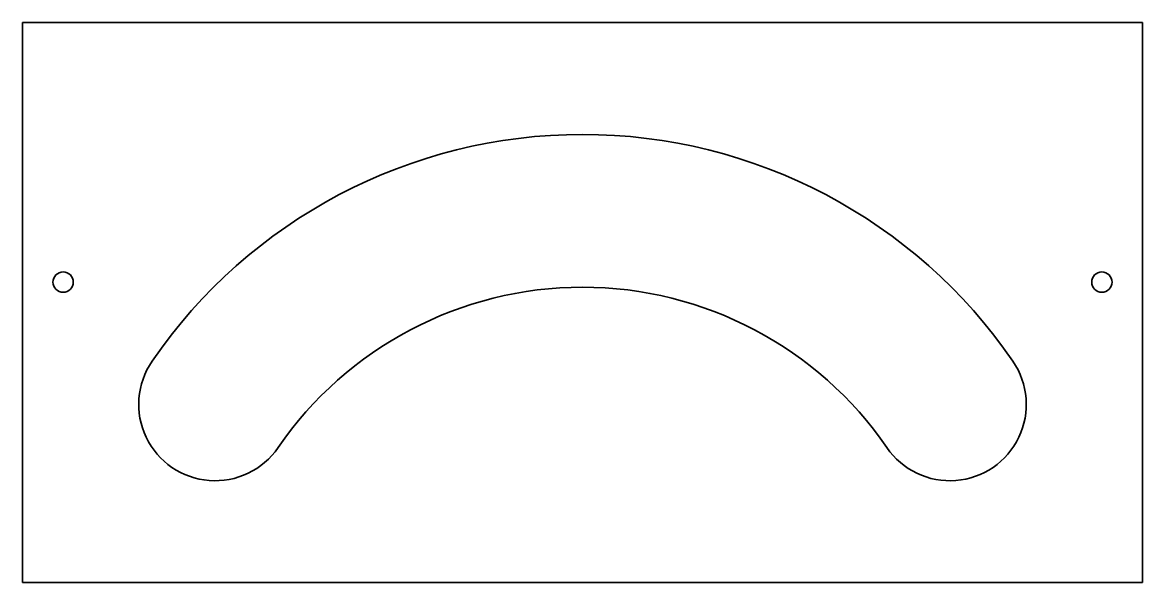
# Model space of a CAD drawing. Extents: x 304 to 524, y 366 to 476.
import ezdxf

# ---------------------------------------------------------------- set-up
doc = ezdxf.new("R2010")
doc.units = 0
doc.layers.get('0').update_dxf_attribs({"lineweight": 13})

# ---------------------------------------------------------------- blocks, each defined once
blk = doc.blocks.new('BLOCK13')
at = {"color": 7, "lineweight": 35}
for p, q in [((-55, 190), (-275, 190)), ((-275, 190), (-275, 80)), ((-55, 80), (-55, 190)), ((-275, 80), (-55, 80))]:
    blk.add_line(p, q, dxfattribs=at)
for centre in [(-267, 139), (-63, 139)]:
    blk.add_circle(centre, 2, dxfattribs=at)
for centre, radius, start, end in [((-165, 65.5), 102.5, 34.451907, 145.548093), ((-165, 65.5), 72.5, 34.451907, 145.548093), ((-237.152616, 115), 15, 145.548093, 325.548093), ((-92.847384, 115), 15, 214.451907, 394.451907)]:
    blk.add_arc(centre, radius, start, end, dxfattribs=at)

msp = doc.modelspace()

# ---------------------------------------------------------------- block references
at = {"lineweight": 0}
msp.add_blockref('BLOCK13', (579.26001, 285.5), dxfattribs=at)

doc.saveas('drawing.dxf')
